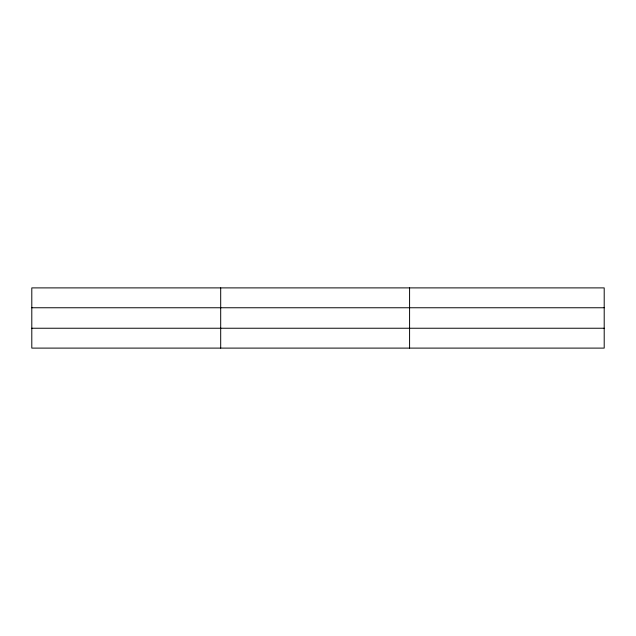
<?xml version="1.0" encoding="UTF-8"?>
<svg xmlns="http://www.w3.org/2000/svg" width="636" height="636" viewBox="0 0 636 636"><rect width="100%" height="100%" fill="white"/><g stroke="black" fill="none" stroke-linecap="round" stroke-linejoin="round"><path stroke-width="0.95" d="M220.692 348.107L220.692 287.893M409.584 348.107L409.584 287.893M604.2 307.76L604.2 287.893L31.8 287.893L31.8 348.107L604.2 348.107L604.2 307.76L31.8 307.76M31.8 328.24L604.2 328.24"/></g></svg>
